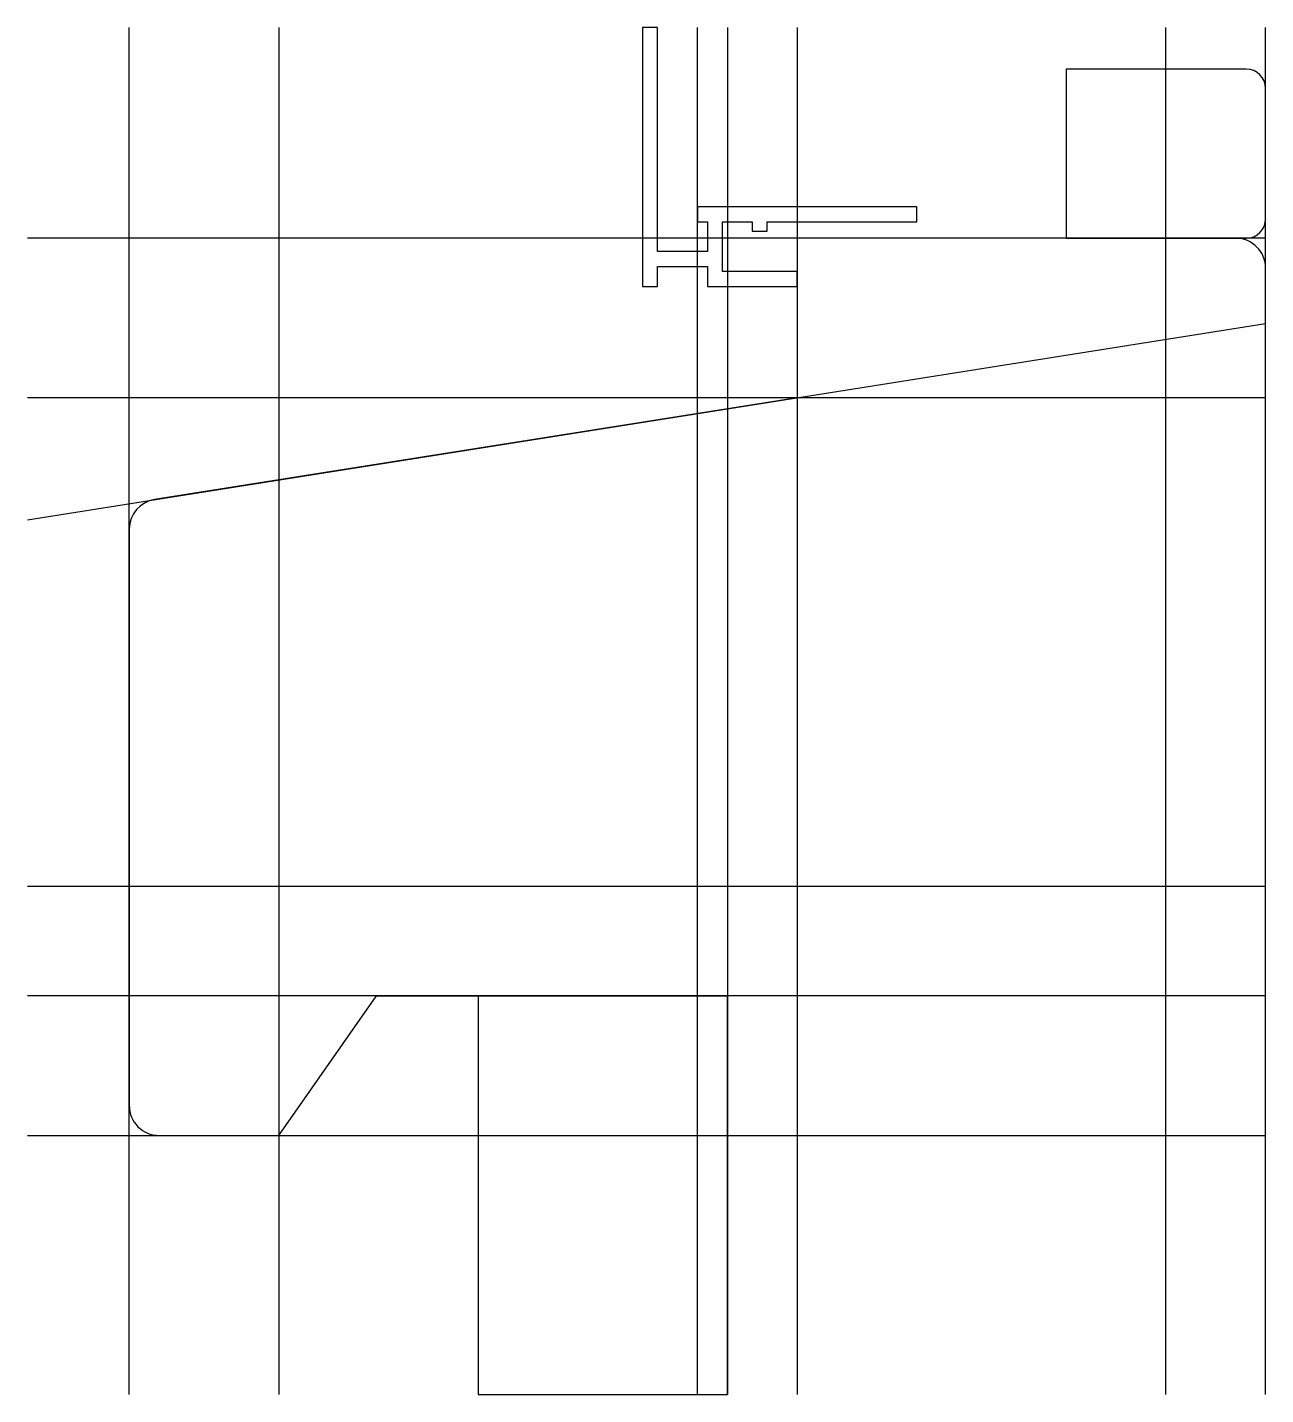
# Model space of a CAD drawing. Extents: x -10 to 114, y -26 to 111.
import ezdxf

# ---------------------------------------------------------------- set-up
doc = ezdxf.new("R2010")
doc.units = 0
doc.layers.get('0').update_dxf_attribs({"linetype": 'CONTINUOUS'})

msp = doc.modelspace()

# ---------------------------------------------------------------- linework, layer by layer
at = {"linetype": 'CONTINUOUS'}
for p, q in [((0, -26), (0, 111.16)), ((15, 111.16), (15, -26)), ((53, 111.16), (51.5, 111.16)), ((51.5, 111.16), (51.5, 85.16)), ((53, 88.66), (53, 111.16)), ((57, -26), (57, 111.16)), ((60, 111.16), (60, -26)), ((67, 111.16), (67, -26)), ((104, -26), (104, 111.16)), ((114, -26), (114, 111.16)), ((112.04, 106.98), (94, 106.98)), ((94, 106.98), (94, 90)), ((114, 91.96), (114, 105.02)), ((79, 93.16), (57, 93.16)), ((57, 93.16), (57, 91.66)), ((79, 91.66), (79, 93.16)), ((57, 91.66), (58, 91.66)), ((58, 91.66), (58, 88.66)), ((59.5, 86.66), (59.5, 91.66)), ((59.5, 91.66), (62.5, 91.66)), ((62.5, 91.66), (62.5, 90.71)), ((62.5, 90.71), (64, 90.71)), ((64, 90.71), (64, 91.66)), ((64, 91.66), (79, 91.66)), ((114, 90), (-10.22, 90)), ((111, 90), (67, 90)), ((67, 90), (67, 74)), ((94, 90), (112.04, 90)), ((58, 88.66), (53, 88.66)), ((53, 85.16), (53, 87.16)), ((53, 87.16), (58, 87.16)), ((58, 87.16), (58, 85.16)), ((67, 86.66), (59.5, 86.66)), ((67, 85.16), (67, 86.66)), ((114, 25), (114, 87)), ((51.5, 85.16), (53, 85.16)), ((58, 85.16), (67, 85.16)), ((-10.22, 61.77), (114, 81.44)), ((114, 74), (-10.22, 74)), ((67, 74), (2.53, 63.79)), ((0, 60.83), (0, 3)), ((-10.22, 25), (114, 25)), ((104, 0), (104, 25)), ((104, 25), (114, 25)), ((114, 14), (-10.22, 14)), ((15, 0), (24.8, 14)), ((24.8, 14), (60, 14)), ((60, 14), (35, 14)), ((35, 14), (35, -26)), ((60, 14), (60, 0)), ((60, -26), (60, 14)), ((-10.22, 0), (114, 0)), ((3, 0), (15, 0)), ((60, 0), (104, 0)), ((35, -26), (60, -26))]:
    msp.add_line(p, q, dxfattribs=at)
for centre, radius, start, end in [((112.04, 105.02), 1.96, 360, 90), ((112.04, 91.96), 1.96, 270, 0), ((111, 87), 3, 0, 90), ((3, 60.83), 3, 99.0134, 179.9436), ((3, 3), 3, 180, 270)]:
    msp.add_arc(centre, radius, start, end, dxfattribs=at)

doc.saveas('drawing.dxf')
